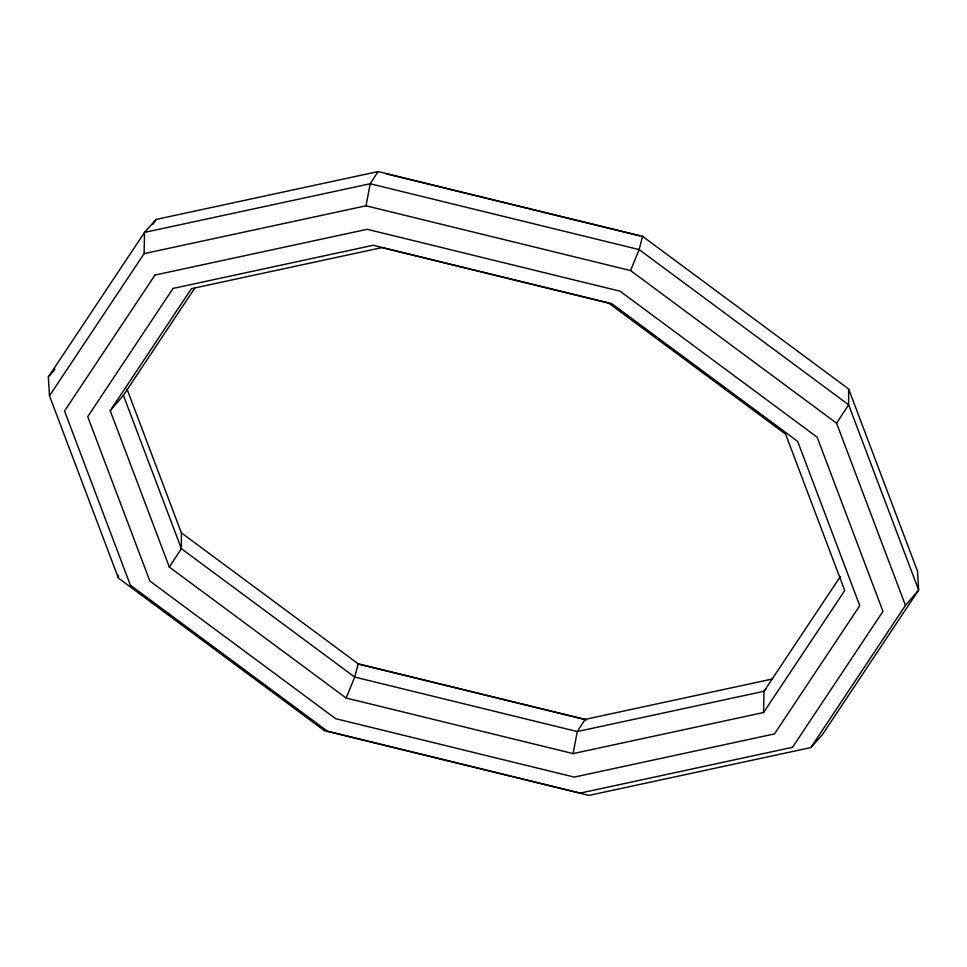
<?xml version="1.0" encoding="UTF-8"?>
<svg xmlns="http://www.w3.org/2000/svg" width="967" height="967" viewBox="0 0 967 967"><rect width="100%" height="100%" fill="white"/><g stroke="black" fill="none" stroke-linecap="round" stroke-linejoin="round"><path stroke-width="1.45" d="M118.373 578.036L49.486 395.829L48.35 376.973L144.53 232.406L156.134 219.436L378.085 171.582L642.584 236.335L848.627 388.964L917.514 571.171L918.65 590.027L822.47 734.594L810.866 747.564L588.915 795.418L324.416 730.665L118.373 578.036L118.373 575.16M127.052 389.157L181.373 532.829L181.361 548.652L169.322 567.049L346.126 698.029L573.105 753.595L763.555 712.534L844.735 590.523L785.627 434.171L608.823 303.191L381.844 247.625L191.393 288.686L110.214 410.697L169.322 567.049M848.627 388.964L848.615 404.774L918.65 590.027L905.463 605.39L810.866 747.564M49.486 395.829L144.095 253.644L144.53 232.406L370.192 183.754L639.127 249.595L848.615 404.774L836.576 423.183L905.463 605.39M763.555 712.534L764.003 691.284L840.275 576.646M144.095 253.644L366.034 205.802L370.192 183.754L378.085 171.582M573.105 753.595L577.263 731.548L585.156 719.375L772.657 678.943M181.373 532.829L358.177 663.809L354.72 677.069L346.126 698.029M642.584 236.335L639.127 249.595L630.532 270.555L836.576 423.183M152.822 224.417L156.134 219.436M110.214 410.697L123.401 395.346L194.705 288.178M48.35 376.973L54.95 369.297M765.937 689.12L764.003 691.284L577.263 731.548L354.72 677.069L181.361 548.652L123.401 395.346M386.691 173.927L639.598 235.851M366.034 205.802L630.532 270.555M358.177 663.809L585.156 719.375M358.116 664.039L586.449 719.932M154.986 275.051L64.535 410.999L130.388 585.216L327.402 731.149L580.309 793.073L792.517 747.31L882.968 611.362L817.115 437.144L620.101 291.212L367.194 229.3L154.986 275.051M173.045 288.432L87.731 416.68L149.849 581.022L335.694 718.686L574.265 777.093L774.458 733.929L859.772 605.693L797.654 441.351L611.809 303.674L373.226 245.267L173.045 288.432"/></g></svg>
